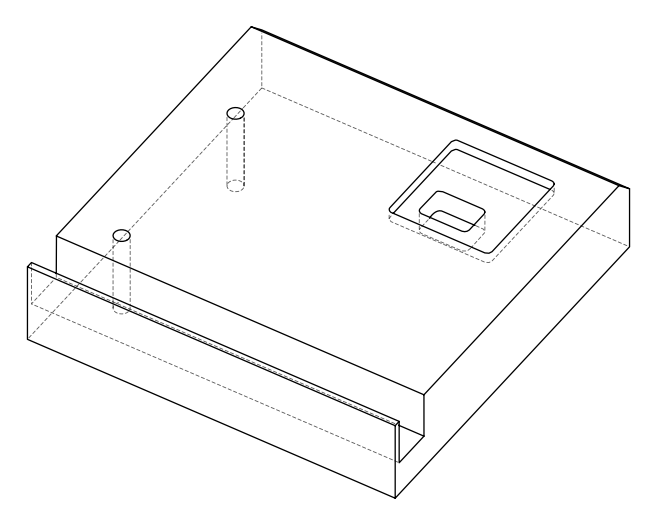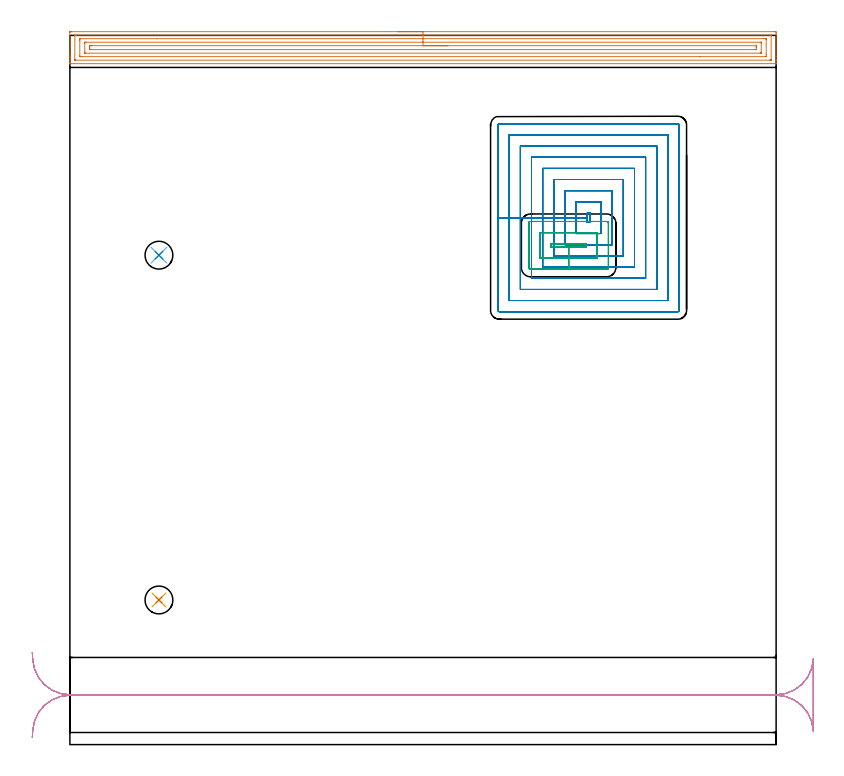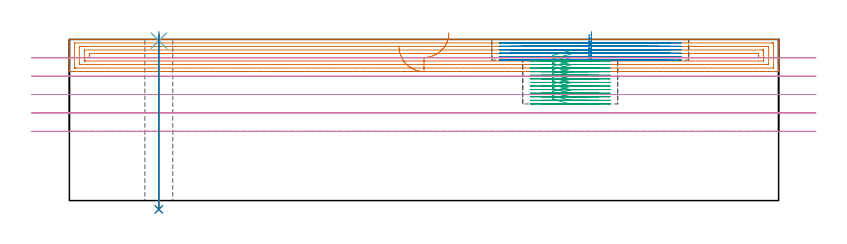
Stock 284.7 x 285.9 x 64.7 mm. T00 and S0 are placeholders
(PLAN: 8 operations, 4 tool changes, 43.1 min)
(1 AREA_MILL | FG_CHAMFER_SURFACE | UGT0205_001 | 11.64 min | 23686 mm3)
(2 MILL_RECTANGULAR_POCKET | POCKET_RECTANGULAR_STRAIGHT | UGT0201_014 | Follow Part, ap 1.5, ae 75% | 17.45 min | 53556 mm3)
(3 MILL_RECTANGULAR_POCKET_1 | POCKET_RECTANGULAR_STRAIGHT_1 | UGT0201_014 | Follow Part, ap 1.5, ae 75% | 6.35 min | 16761 mm3)
(4 MILL_RECTANGULAR_SLOT | SLOT_RECTANGULAR | UGT0201_018 | Follow Part, ap 7.5, ae 75% | 7.04 min | 317280 mm3)
(5 SPOT_DRILL | STEP1HOLE | NXT0321_9005460120000 | 0.03 min | 25 mm3)
(6 SPOT_DRILL_1 | STEP1HOLE_1 | NXT0321_9005460120000 | 0.03 min | 19 mm3)
(7 DRILL_THROUGH_HOLE_INTO_CENTER | STEP1HOLE | NXT0301_083 | 0.28 min | 6423 mm3)
(8 DRILL_THROUGH_HOLE_INTO_CENTER_1 | STEP1HOLE_1 | NXT0301_083 | 0.28 min | 6299 mm3)
(TOOL UGT0205_001 | Chamfer Mill 20 x 3 x 45 deg. | D20 FL50 Z2)
(TOOL UGT0201_014 | End mill 6 mm | D6 FL24 Z4)
(TOOL UGT0201_018 | End mill 30 mm | D30 FL50 Z4)
(TOOL NXT0321_9005460120000 | NC Spot Drill, 142deg, 12mm, Carbide, Uncoated | D12 PA142 FL30 Z2)
(TOOL NXT0301_083 | Carbide Drill 11.2mm [860.1-1120-056A1-MM 2214] | D11.2 PA140 FL72 Z2)
(OP 1 AREA_MILL)
G17 G21 G94 G90
T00 M6
G54
G17 G0 G90 X132.35 Y287.4 S1061 M3
G43 Z74.7 H0
Z61.8
G94 G1 X132.388 Z60.928 F250.
X132.502 Z60.064
X132.691 Z59.212
X132.953 Z58.38
X133.287 Z57.574
X133.69 Z56.8
X134.159 Z56.064
X134.69 Z55.372
X135.279 Z54.729
X135.922 Z54.14
X136.614 Z53.608
X137.35 Z53.14
X138.124 Z52.737
X138.93 Z52.403
X139.762 Z52.141
X140.614 Z51.952
X141.478 Z51.838
X142.35 Z51.8
X284.071 Y287.399 Z51.801
X284.413 Y287.397 Z51.802
X284.69 Y287.393 Z51.804
X284.694 Y287.063 Z52.135
X284.7 Y286.449 Z52.749
Y277.457 Z61.738
Y276.066 Z63.13
Y275.71 Z63.484
Y274.774 Z64.425
X284.697 Y274.635 Z64.558
X284.69 Y274.503 Z64.689
X284.518 Y274.5 Z64.7
X0.182
X0.01 Y274.503 Z64.688
X0.006 Y274.551 Z64.641
X0.002 Y274.636 Z64.556
X0. Y274.774 Z64.425
Y274.999 Z64.2
Y275.71 Z63.484
Y276.939 Z62.258
Y277.457 Z61.738
Y278.071 Z61.124
Y287.063 Z52.135
X0.004 Y287.326 Z51.872
X0.01 Y287.392 Z51.805
X0.079 Y287.399 Z51.799
X0.629 Y287.4 Z51.8
X142.35
Y285.986 Z53.214
X282.492 Y285.985 Z53.215
X282.64 Y285.984 Z53.216
X282.676 Y285.982 Z53.218
X282.688 Y285.979 Z53.221
X282.691 Y285.972 Z53.228
X282.696 Y285.939 Z53.261
X282.699 Y285.783 Z53.417
Y276.177 Z63.023
X282.695 Y276.04 Z63.16
X282.69 Y275.933 Z63.267
X282.682 Y275.92 Z63.28
X282.667 Y275.918 Z63.282
X282.625 Y275.917 Z63.283
X282.283 Y275.915 Z63.285
X282.074 Y275.914 Z63.286
X2.208 Y275.915 Z63.285
X2.06 Y275.916 Z63.284
X2.024 Y275.918 Z63.282
X2.012 Y275.921 Z63.279
X2.009 Y275.928 Z63.272
X2.004 Y275.961 Z63.239
X2.001 Y276.117 Z63.083
Y285.723 Z53.477
X2.005 Y285.86 Z53.34
X2.01 Y285.967 Z53.233
X2.018 Y285.98 Z53.22
X2.033 Y285.982 Z53.218
X2.075 Y285.983 Z53.217
X2.417 Y285.985 Z53.215
X2.626 Y285.986 Z53.214
X142.35
Y284.572 Z54.628
X279.6 Y284.571 Z54.629
X280.364 Y284.57 Z54.63
X280.494 Y284.568 Z54.632
X280.625 Y284.565 Z54.635
X280.691 Y284.557 Z54.643
X280.694 Y284.51 Z54.69
X280.697 Y284.443 Z54.757
X280.7 Y284.243 Z54.957
Y278.13 Z61.07
X280.695 Y277.457 Z61.743
X280.692 Y277.357 Z61.843
X280.69 Y277.338 Z61.862
X280.668 Y277.334 Z61.866
X280.623 Y277.331 Z61.869
X280.494 Y277.329 Z61.871
X253.985 Y277.328 Z61.872
X5.1 Y277.329 Z61.871
X4.336 Y277.33 Z61.87
X4.206 Y277.332 Z61.868
X4.075 Y277.336 Z61.864
X4.01 Y277.343 Z61.857
X4.006 Y277.39 Z61.81
X4.003 Y277.457 Z61.743
X4.001 Y277.657 Z61.543
X4. Y283.77 Z55.43
X4.005 Y284.443 Z54.757
X4.008 Y284.543 Z54.657
X4.01 Y284.562 Z54.638
X4.032 Y284.566 Z54.634
X4.077 Y284.569 Z54.631
X4.206 Y284.571 Z54.629
X35.021 Y284.572 Z54.628
X142.35
Y283.157 Z56.043
X278.596
X278.641 Y283.156 Z56.044
X278.676 Y283.152 Z56.048
X278.69 Y283.149 Z56.051
X278.692 Y283.127 Z56.073
X278.7 Y282.703 Z56.497
Y279.209 Z59.991
X278.692 Y278.77 Z60.43
X278.69 Y278.75 Z60.45
X278.65 Y278.747 Z60.453
X278.567 Y278.744 Z60.456
X278.441 Y278.743 Z60.457
X278.284
X6.104
X6.059 Y278.744 Z60.456
X6.024 Y278.748 Z60.452
X6.01 Y278.751 Z60.449
X6.008 Y278.773 Z60.427
X6. Y279.197 Z60.003
Y282.691 Z56.509
X6.008 Y283.13 Z56.07
X6.01 Y283.15 Z56.05
X6.05 Y283.153 Z56.047
X6.133 Y283.156 Z56.044
X6.259 Y283.157 Z56.043
X6.416
X142.35
Y281.743 Z57.457
X276.456
X276.631 Y281.741 Z57.459
X276.674 Y281.739 Z57.461
X276.688 Y281.737 Z57.463
X276.691 Y281.725 Z57.475
X276.695 Y281.667 Z57.533
X276.7 Y281.163 Z58.037
Y280.95 Z58.25
X276.698 Y280.291 Z58.909
X276.693 Y280.196 Z59.004
X276.69 Y280.171 Z59.029
X276.679 Y280.164 Z59.036
X276.632 Y280.162 Z59.038
X276.43 Y280.159 Z59.041
X276.024 Y280.157 Z59.043
X275.942
X8.244
X8.069 Y280.159 Z59.041
X8.026 Y280.161 Z59.039
X8.012 Y280.163 Z59.037
X8.009 Y280.175 Z59.025
X8.005 Y280.233 Z58.967
X8. Y280.737 Z58.463
Y280.95 Z58.25
X8.002 Y281.609 Z57.591
X8.007 Y281.705 Z57.496
X8.01 Y281.729 Z57.471
X8.021 Y281.736 Z57.464
X8.068 Y281.738 Z57.462
X8.27 Y281.741 Z57.459
X8.676 Y281.743 Z57.457
X8.758
X142.35
X143.222 Z57.495
X144.087 Z57.609
X144.938 Z57.798
X145.77 Z58.06
X146.576 Z58.394
X147.35 Z58.797
X148.086 Z59.265
X148.778 Z59.796
X149.421 Z60.386
X150.01 Z61.029
X150.542 Z61.721
X151.01 Z62.457
X151.413 Z63.231
X151.747 Z64.037
X152.009 Z64.869
X152.198 Z65.72
X152.312 Z66.585
X152.35 Z67.457
G0 Z74.7
M5
M2
(OP 2 MILL_RECTANGULAR_POCKET)
G17 G21 G94 G90
T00 M6
G54
G17 G0 G90 X209.541 Y210.5 S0 M3
G43 Z74.7 H0
Z67.7
G94 G1 X209.6 Z67.684 F250.
Y214.3 Z66.666
X208.6 Z66.398
Y210.5 Z65.38
X209.6 Z65.112
Y214.3 Z64.094
X208.6 Z63.826
Y212.4 Z63.317
Y210.5 F500.
X209.6
Y214.3
X208.6
Y212.4
X204.1
Y206.
X214.1
Y218.8
X204.1
Y212.4
X199.6
Y201.5
X218.6
Y223.3
X199.6
Y212.4
X195.1
Y197.
X223.1
Y227.8
X195.1
Y212.4
X190.6
Y192.5
X227.6
Y232.3
X190.6
Y212.4
X186.1
Y188.
X232.1
Y236.8
X186.1
Y212.4
X181.6
Y183.5
X236.6
Y241.3
X181.6
Y212.4
X177.1
Y179.
X241.1
Y245.8
X177.1
Y212.4
X172.6
Y175.
G3 X173.1 Y174.5 R0.5
G1 X245.1
G3 X245.6 Y175. R0.5
G1 Y249.8
G3 X245.1 Y250.3 R0.5
G1 X173.1
G3 X172.6 Y249.8 R0.5
G1 Y212.4
Y211.4
G0 X209.541 Y210.5 Z66.317
G1 X209.6 Z66.301 F250.
Y214.3 Z65.283
X208.6 Z65.015
Y210.5 Z63.996
X209.6 Z63.729
Y214.3 Z62.71
X208.6 Z62.442
Y212.4 Z61.933
Y210.5 F500.
X209.6
Y214.3
X208.6
Y212.4
X204.1
Y206.
X214.1
Y218.8
X204.1
Y212.4
X199.6
Y201.5
X218.6
Y223.3
X199.6
Y212.4
X195.1
Y197.
X223.1
Y227.8
X195.1
Y212.4
X190.6
Y192.5
X227.6
Y232.3
X190.6
Y212.4
X186.1
Y188.
X232.1
Y236.8
X186.1
Y212.4
X181.6
Y183.5
X236.6
Y241.3
X181.6
Y212.4
X177.1
Y179.
X241.1
Y245.8
X177.1
Y212.4
X172.6
Y175.
G3 X173.1 Y174.5 R0.5
G1 X245.1
G3 X245.6 Y175. R0.5
G1 Y249.8
G3 X245.1 Y250.3 R0.5
G1 X173.1
G3 X172.6 Y249.8 R0.5
G1 Y212.4
Y211.4
G0 X209.541 Y210.5 Z64.933
G1 X209.6 Z64.918 F250.
Y214.3 Z63.899
X208.6 Z63.631
Y210.5 Z62.613
X209.6 Z62.345
Y214.3 Z61.327
X208.6 Z61.059
Y212.4 Z60.55
Y210.5 F500.
X209.6
Y214.3
X208.6
Y212.4
X204.1
Y206.
X214.1
Y218.8
X204.1
Y212.4
X199.6
Y201.5
X218.6
Y223.3
X199.6
Y212.4
X195.1
Y197.
X223.1
Y227.8
X195.1
Y212.4
X190.6
Y192.5
X227.6
Y232.3
X190.6
Y212.4
X186.1
Y188.
X232.1
Y236.8
X186.1
Y212.4
X181.6
Y183.5
X236.6
Y241.3
X181.6
Y212.4
X177.1
Y179.
X241.1
Y245.8
X177.1
Y212.4
X172.6
Y175.
G3 X173.1 Y174.5 R0.5
G1 X245.1
G3 X245.6 Y175. R0.5
G1 Y249.8
G3 X245.1 Y250.3 R0.5
G1 X173.1
G3 X172.6 Y249.8 R0.5
G1 Y212.4
Y211.4
G0 X209.541 Y210.5 Z63.55
G1 X209.6 Z63.534 F250.
Y214.3 Z62.516
X208.6 Z62.248
Y210.5 Z61.23
X209.6 Z60.962
Y214.3 Z59.944
X208.6 Z59.676
Y212.4 Z59.167
Y210.5 F500.
X209.6
Y214.3
X208.6
Y212.4
X204.1
Y206.
X214.1
Y218.8
X204.1
Y212.4
X199.6
Y201.5
X218.6
Y223.3
X199.6
Y212.4
X195.1
Y197.
X223.1
Y227.8
X195.1
Y212.4
X190.6
Y192.5
X227.6
Y232.3
X190.6
Y212.4
X186.1
Y188.
X232.1
Y236.8
X186.1
Y212.4
X181.6
Y183.5
X236.6
Y241.3
X181.6
Y212.4
X177.1
Y179.
X241.1
Y245.8
X177.1
Y212.4
X172.6
Y175.
G3 X173.1 Y174.5 R0.5
G1 X245.1
G3 X245.6 Y175. R0.5
G1 Y249.8
G3 X245.1 Y250.3 R0.5
G1 X173.1
G3 X172.6 Y249.8 R0.5
G1 Y212.4
Y211.4
G0 X209.541 Y210.5 Z62.167
G1 X209.6 Z62.151 F250.
Y214.3 Z61.133
X208.6 Z60.865
Y210.5 Z59.847
X209.6 Z59.579
Y214.3 Z58.56
X208.6 Z58.292
Y212.4 Z57.783
Y210.5 F500.
X209.6
Y214.3
X208.6
Y212.4
X204.1
Y206.
X214.1
Y218.8
X204.1
Y212.4
X199.6
Y201.5
X218.6
Y223.3
X199.6
Y212.4
X195.1
Y197.
X223.1
Y227.8
X195.1
Y212.4
X190.6
Y192.5
X227.6
Y232.3
X190.6
Y212.4
X186.1
Y188.
X232.1
Y236.8
X186.1
Y212.4
X181.6
Y183.5
X236.6
Y241.3
X181.6
Y212.4
X177.1
Y179.
X241.1
Y245.8
X177.1
Y212.4
X172.6
Y175.
G3 X173.1 Y174.5 R0.5
G1 X245.1
G3 X245.6 Y175. R0.5
G1 Y249.8
G3 X245.1 Y250.3 R0.5
G1 X173.1
G3 X172.6 Y249.8 R0.5
G1 Y212.4
Y211.4
G0 X209.541 Y210.5 Z60.783
G1 X209.6 Z60.768 F250.
Y214.3 Z59.749
X208.6 Z59.481
Y210.5 Z58.463
X209.6 Z58.195
Y214.3 Z57.177
X208.6 Z56.909
Y212.4 Z56.4
Y210.5 F500.
X209.6
Y214.3
X208.6
Y212.4
X204.1
Y206.
X214.1
Y218.8
X204.1
Y212.4
X199.6
Y201.5
X218.6
Y223.3
X199.6
Y212.4
X195.1
Y197.
X223.1
Y227.8
X195.1
Y212.4
X190.6
Y192.5
X227.6
Y232.3
X190.6
Y212.4
X186.1
Y188.
X232.1
Y236.8
X186.1
Y212.4
X181.6
Y183.5
X236.6
Y241.3
X181.6
Y212.4
X177.1
Y179.
X241.1
Y245.8
X177.1
Y212.4
X172.6
Y175.
G3 X173.1 Y174.5 R0.5
G1 X245.1
G3 X245.6 Y175. R0.5
G1 Y249.8
G3 X245.1 Y250.3 R0.5
G1 X173.1
G3 X172.6 Y249.8 R0.5
G1 Y212.4
Y211.4
G0 Z74.7
M5
M2
(OP 3 MILL_RECTANGULAR_POCKET_1)
G17 G21 G94 G90
T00 M6
G54
G17 G0 G90 X202.216 Y201.9 S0 M3
G43 Z74.7 H0
Z60.505
G94 G1 X194. Z58.304 F250.
Y200.6 Z57.956
X201.05 Z56.067
X208.1 F500.
Y201.9
X194.
Y200.6
X201.05
Y196.1
X212.6
Y206.4
X189.5
Y196.1
X201.05
Y191.6
X216.4
G3 X217.1 Y192.3 R0.7
G1 Y210.2
G3 X216.4 Y210.9 R0.7
G1 X185.7
G3 X185. Y210.2 R0.7
G1 Y192.3
G3 X185.7 Y191.6 R0.7
G1 X201.05
X202.05
G0 X202.216 Y201.9 Z59.067
G1 X194. Z56.865 F250.
Y200.6 Z56.517
X201.05 Z54.628
X208.1 F500.
Y201.9
X194.
Y200.6
X201.05
Y196.1
X212.6
Y206.4
X189.5
Y196.1
X201.05
Y191.6
X216.4
G3 X217.1 Y192.3 R0.7
G1 Y210.2
G3 X216.4 Y210.9 R0.7
G1 X185.7
G3 X185. Y210.2 R0.7
G1 Y192.3
G3 X185.7 Y191.6 R0.7
G1 X201.05
X202.05
G0 X202.216 Y201.9 Z57.628
G1 X194. Z55.426 F250.
Y200.6 Z55.078
X201.05 Z53.189
X208.1 F500.
Y201.9
X194.
Y200.6
X201.05
Y196.1
X212.6
Y206.4
X189.5
Y196.1
X201.05
Y191.6
X216.4
G3 X217.1 Y192.3 R0.7
G1 Y210.2
G3 X216.4 Y210.9 R0.7
G1 X185.7
G3 X185. Y210.2 R0.7
G1 Y192.3
G3 X185.7 Y191.6 R0.7
G1 X201.05
X202.05
G0 X202.216 Y201.9 Z56.189
G1 X194. Z53.987 F250.
Y200.6 Z53.639
X201.05 Z51.75
X208.1 F500.
Y201.9
X194.
Y200.6
X201.05
Y196.1
X212.6
Y206.4
X189.5
Y196.1
X201.05
Y191.6
X216.4
G3 X217.1 Y192.3 R0.7
G1 Y210.2
G3 X216.4 Y210.9 R0.7
G1 X185.7
G3 X185. Y210.2 R0.7
G1 Y192.3
G3 X185.7 Y191.6 R0.7
G1 X201.05
X202.05
G0 X202.216 Y201.9 Z54.75
G1 X194. Z52.548 F250.
Y200.6 Z52.2
X201.05 Z50.311
X208.1 F500.
Y201.9
X194.
Y200.6
X201.05
Y196.1
X212.6
Y206.4
X189.5
Y196.1
X201.05
Y191.6
X216.4
G3 X217.1 Y192.3 R0.7
G1 Y210.2
G3 X216.4 Y210.9 R0.7
G1 X185.7
G3 X185. Y210.2 R0.7
G1 Y192.3
G3 X185.7 Y191.6 R0.7
G1 X201.05
X202.05
G0 X202.216 Y201.9 Z53.311
G1 X194. Z51.11 F250.
Y200.6 Z50.761
X201.05 Z48.872
X208.1 F500.
Y201.9
X194.
Y200.6
X201.05
Y196.1
X212.6
Y206.4
X189.5
Y196.1
X201.05
Y191.6
X216.4
G3 X217.1 Y192.3 R0.7
G1 Y210.2
G3 X216.4 Y210.9 R0.7
G1 X185.7
G3 X185. Y210.2 R0.7
G1 Y192.3
G3 X185.7 Y191.6 R0.7
G1 X201.05
X202.05
G0 X202.216 Y201.9 Z51.872
G1 X194. Z49.671 F250.
Y200.6 Z49.322
X201.05 Z47.433
X208.1 F500.
Y201.9
X194.
Y200.6
X201.05
Y196.1
X212.6
Y206.4
X189.5
Y196.1
X201.05
Y191.6
X216.4
G3 X217.1 Y192.3 R0.7
G1 Y210.2
G3 X216.4 Y210.9 R0.7
G1 X185.7
G3 X185. Y210.2 R0.7
G1 Y192.3
G3 X185.7 Y191.6 R0.7
G1 X201.05
X202.05
G0 X202.216 Y201.9 Z50.433
G1 X194. Z48.232 F250.
Y200.6 Z47.883
X201.05 Z45.994
X208.1 F500.
Y201.9
X194.
Y200.6
X201.05
Y196.1
X212.6
Y206.4
X189.5
Y196.1
X201.05
Y191.6
X216.4
G3 X217.1 Y192.3 R0.7
G1 Y210.2
G3 X216.4 Y210.9 R0.7
G1 X185.7
G3 X185. Y210.2 R0.7
G1 Y192.3
G3 X185.7 Y191.6 R0.7
G1 X201.05
X202.05
G0 X202.216 Y201.9 Z48.994
G1 X194. Z46.793 F250.
Y200.6 Z46.445
X201.05 Z44.556
X208.1 F500.
Y201.9
X194.
Y200.6
X201.05
Y196.1
X212.6
Y206.4
X189.5
Y196.1
X201.05
Y191.6
X216.4
G3 X217.1 Y192.3 R0.7
G1 Y210.2
G3 X216.4 Y210.9 R0.7
G1 X185.7
G3 X185. Y210.2 R0.7
G1 Y192.3
G3 X185.7 Y191.6 R0.7
G1 X201.05
X202.05
G0 X202.216 Y201.9 Z47.556
G1 X194. Z45.354 F250.
Y200.6 Z45.006
X201.05 Z43.117
X208.1 F500.
Y201.9
X194.
Y200.6
X201.05
Y196.1
X212.6
Y206.4
X189.5
Y196.1
X201.05
Y191.6
X216.4
G3 X217.1 Y192.3 R0.7
G1 Y210.2
G3 X216.4 Y210.9 R0.7
G1 X185.7
G3 X185. Y210.2 R0.7
G1 Y192.3
G3 X185.7 Y191.6 R0.7
G1 X201.05
X202.05
G0 X202.216 Y201.9 Z46.117
G1 X194. Z43.915 F250.
Y200.6 Z43.567
X201.05 Z41.678
X208.1 F500.
Y201.9
X194.
Y200.6
X201.05
Y196.1
X212.6
Y206.4
X189.5
Y196.1
X201.05
Y191.6
X216.4
G3 X217.1 Y192.3 R0.7
G1 Y210.2
G3 X216.4 Y210.9 R0.7
G1 X185.7
G3 X185. Y210.2 R0.7
G1 Y192.3
G3 X185.7 Y191.6 R0.7
G1 X201.05
X202.05
G0 X202.216 Y201.9 Z44.678
G1 X194. Z42.476 F250.
Y200.6 Z42.128
X201.05 Z40.239
X208.1 F500.
Y201.9
X194.
Y200.6
X201.05
Y196.1
X212.6
Y206.4
X189.5
Y196.1
X201.05
Y191.6
X216.4
G3 X217.1 Y192.3 R0.7
G1 Y210.2
G3 X216.4 Y210.9 R0.7
G1 X185.7
G3 X185. Y210.2 R0.7
G1 Y192.3
G3 X185.7 Y191.6 R0.7
G1 X201.05
X202.05
G0 X202.216 Y201.9 Z43.239
G1 X194. Z41.037 F250.
Y200.6 Z40.689
X201.05 Z38.8
X208.1 F500.
Y201.9
X194.
Y200.6
X201.05
Y196.1
X212.6
Y206.4
X189.5
Y196.1
X201.05
Y191.6
X216.4
G3 X217.1 Y192.3 R0.7
G1 Y210.2
G3 X216.4 Y210.9 R0.7
G1 X185.7
G3 X185. Y210.2 R0.7
G1 Y192.3
G3 X185.7 Y191.6 R0.7
G1 X201.05
X202.05
G0 Z74.7
M5
M2
(OP 4 MILL_RECTANGULAR_SLOT)
G17 G21 G94 G90
T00 M6
G54
G17 G0 G90 X-15.16 Y2.854 S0 M3
G43 Z74.7 H0
Z57.32
G94 G1 X-14.97 Y5.848 F250.
G2 X0. Y19.9 R15. F500.
G1 X284.7
G2 X299.69 Y5.448 R15.
G1 Y34.552
G2 X284.7 Y20.1 R15.
G1 X0.
G2 X-14.97 Y34.152 R15.
G1 X-15.16 Y37.146 F250.
G0 Y2.854 Z49.94
G1 X-14.97 Y5.848
G2 X0. Y19.9 R15. F500.
G1 X284.7
G2 X299.69 Y5.448 R15.
G1 Y34.552
G2 X284.7 Y20.1 R15.
G1 X0.
G2 X-14.97 Y34.152 R15.
G1 X-15.16 Y37.146 F250.
G0 Y2.854 Z42.56
G1 X-14.97 Y5.848
G2 X0. Y19.9 R15. F500.
G1 X284.7
G2 X299.69 Y5.448 R15.
G1 Y34.552
G2 X284.7 Y20.1 R15.
G1 X0.
G2 X-14.97 Y34.152 R15.
G1 X-15.16 Y37.146 F250.
G0 Y2.854 Z35.18
G1 X-14.97 Y5.848
G2 X0. Y19.9 R15. F500.
G1 X284.7
G2 X299.69 Y5.448 R15.
G1 Y34.552
G2 X284.7 Y20.1 R15.
G1 X0.
G2 X-14.97 Y34.152 R15.
G1 X-15.16 Y37.146 F250.
G0 Y2.854 Z27.8
G1 X-14.97 Y5.848
G2 X0. Y19.9 R15. F500.
G1 X284.7
G2 X299.69 Y5.448 R15.
G1 Y34.552
G2 X284.7 Y20.1 R15.
G1 X0.
G2 X-14.97 Y34.152 R15.
G1 X-15.16 Y37.146 F250.
G0 Z74.7
M5
M2
(OP 5 SPOT_DRILL)
G17 G21 G94 G90
T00 M6
G54
G17 G0 G90 X35.9 Y58.3 S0 M3
G43 Z74.7 H0
G94 G81 G98 Z64.209 F250. R67.7
G80
M5
M2
(OP 6 SPOT_DRILL_1)
G17 G21 G94 G90
T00 M6
G54
G17 G0 G90 X35.9 Y197.3 S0 M3
G43 Z74.7 H0
G94 G81 G98 Z64.209 F250. R67.7
G80
M5
M2
(OP 7 DRILL_THROUGH_HOLE_INTO_CENTER)
G17 G21 G94 G90
T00 M6
G54
G17 G0 G90 X35.9 Y58.3 S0 M3
G43 Z74.7 H1
G94 G73 G98 Z-3.538 F250. Q9.748 R66.7
G80
M5
M2
(OP 8 DRILL_THROUGH_HOLE_INTO_CENTER_1)
G17 G21 G94 G90
T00 M6
G54
G17 G0 G90 X35.9 Y197.3 S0 M3
G43 Z74.7 H1
G94 G73 G98 Z-3.538 F250. Q9.748 R66.7
G80
M5
M2
